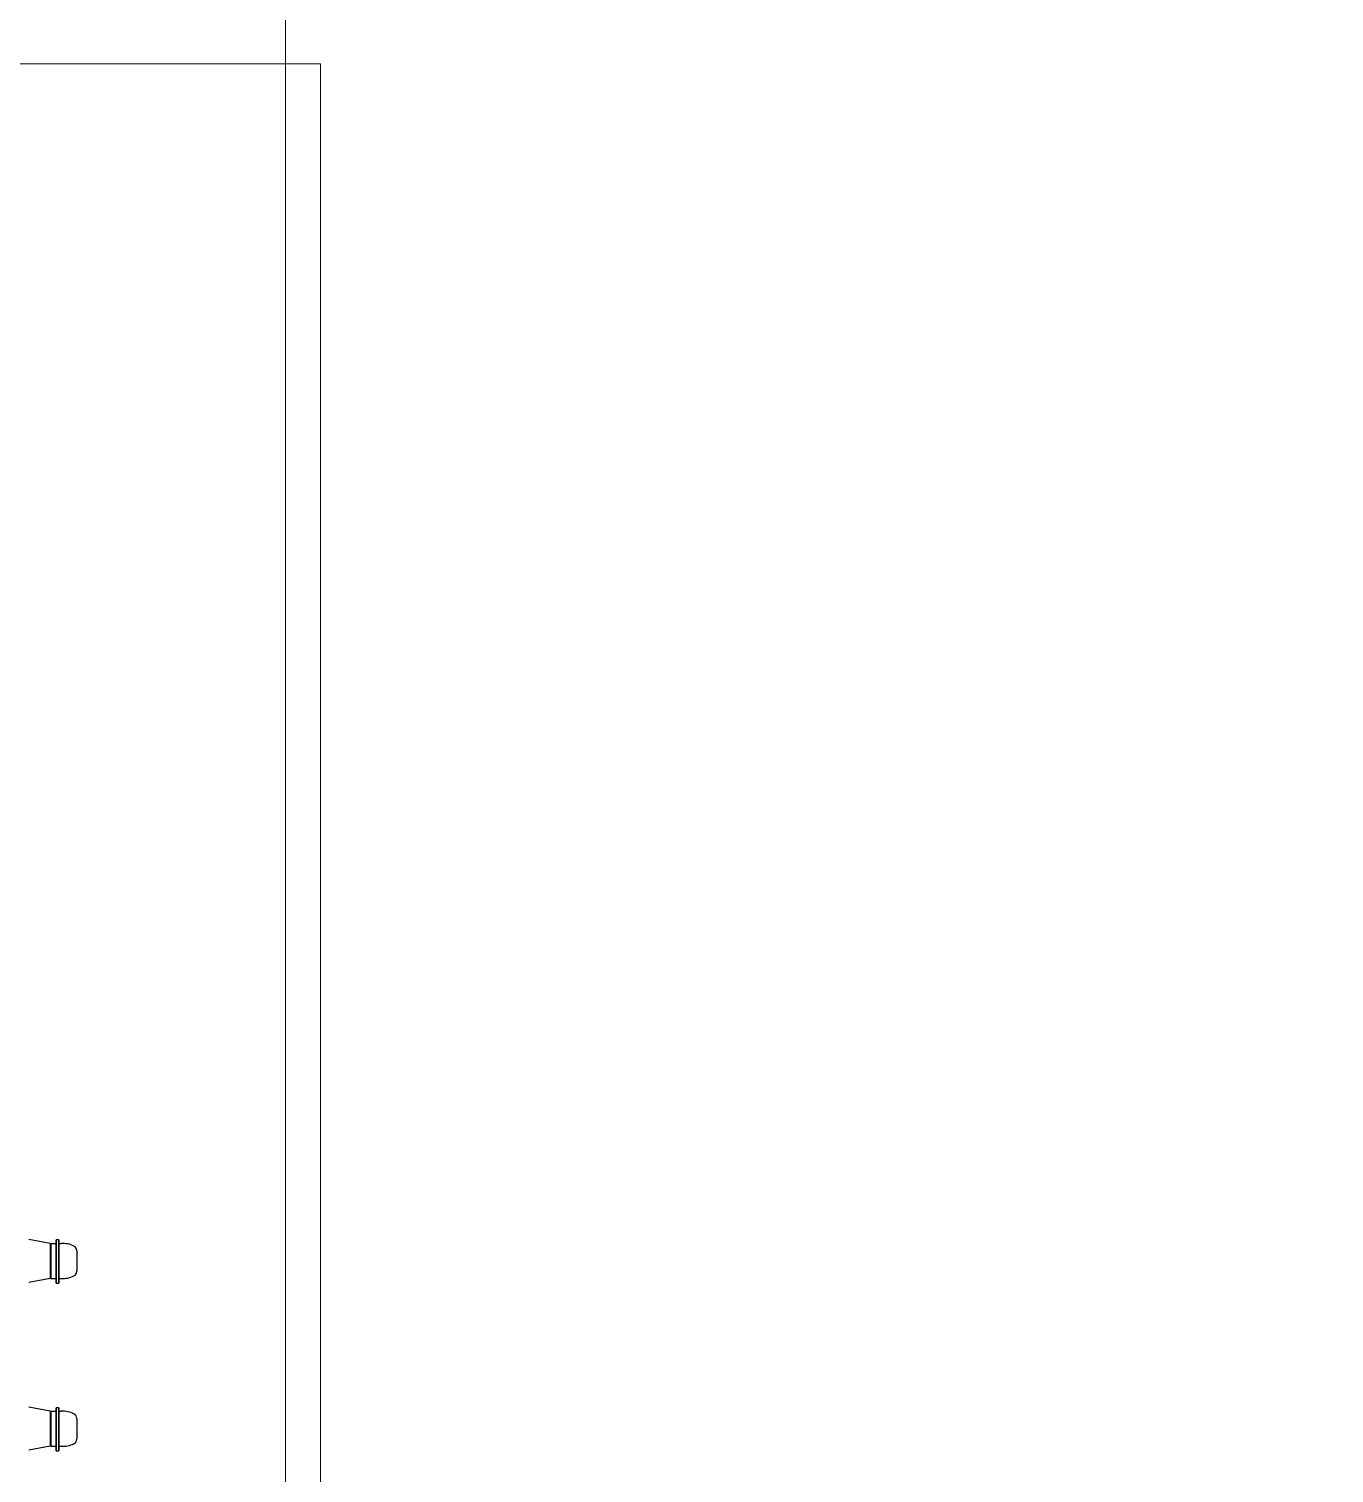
# Model space of a CAD drawing. Extents: x -1286 to 34975, y -230 to 6637.
# Drawn here: x 30718.2 to 30792.8, y 3337.3 to 3420 of the extents above; entities that cross this region are included whole.
import ezdxf

# ---------------------------------------------------------------- set-up
doc = ezdxf.new("R2010")
doc.units = 0
doc.header["$LTSCALE"] = 20
doc.linetypes.add('HIDDEN', pattern=[0.375, 0.25, -0.125])
for name, color, linetype, lineweight in [('06D', 9, 'Continuous', 9), ('10', 9, 'Continuous', 9), ('14', 9, 'Continuous', 9)]:
    doc.layers.add(name, color=color, linetype=linetype, lineweight=lineweight)

# ---------------------------------------------------------------- blocks, each defined once
blk = doc.blocks.new('ciftkanatdograma_pr2')
at = {"layer": '06D', "lineweight": 25, "ltscale": 0.5}
for p, q in [((-81.136, -8.536), (-81.37, -7.32)), ((-79.136, -8.536), (-78.903, -7.32)), ((-71.532, -8.536), (-71.765, -7.32)), ((-69.532, -8.536), (-69.298, -7.32)), ((-81.407, -8.88), (-78.93, -8.88)), ((-81.407, -8.88, 0), (-78.93, -8.88, 0)), ((-78.93, -9.03), (-81.407, -9.03)), ((-78.93, -9.03, 0), (-81.407, -9.03, 0)), ((-79.136, -8.536), (-81.136, -8.536)), ((-81.136, -8.584), (-81.136, -8.88)), ((-79.136, -8.584), (-81.136, -8.584)), ((-81.136, -8.584, 0), (-81.136, -8.88, 0)), ((-79.136, -8.584, 0), (-81.136, -8.584, 0)), ((-81.136, -9.03), (-81.136, -9.173)), ((-81.136, -9.03, 0), (-81.136, -9.173, 0)), ((-79.136, -8.584), (-79.136, -8.88)), ((-79.136, -8.584, 0), (-79.136, -8.88, 0)), ((-79.136, -9.03), (-79.136, -9.173)), ((-79.136, -9.03, 0), (-79.136, -9.173, 0)), ((-71.803, -8.88), (-69.325, -8.88)), ((-71.803, -8.88, 0), (-69.325, -8.88, 0)), ((-69.325, -9.03), (-71.803, -9.03)), ((-69.325, -9.03, 0), (-71.803, -9.03, 0)), ((-69.532, -8.536), (-71.532, -8.536)), ((-71.532, -8.584), (-71.532, -8.88)), ((-69.532, -8.584), (-71.532, -8.584)), ((-71.532, -8.584, 0), (-71.532, -8.88, 0)), ((-69.532, -8.584, 0), (-71.532, -8.584, 0)), ((-71.532, -9.03), (-71.532, -9.173)), ((-71.532, -9.03, 0), (-71.532, -9.173, 0)), ((-69.532, -8.584), (-69.532, -8.88)), ((-69.532, -8.584, 0), (-69.532, -8.88, 0)), ((-69.532, -9.03), (-69.532, -9.173)), ((-69.532, -9.03, 0), (-69.532, -9.173, 0)), ((-79.55, -10.061, 0), (-80.722, -10.061, 0)), ((-69.946, -10.061, 0), (-71.118, -10.061, 0))]:
    blk.add_line(p, q, dxfattribs=at)
at = {"layer": '06D', "lineweight": 25, "ltscale": 0.5, "elevation": 0}
for points in [[(-78.93, -8.88), (-81.407, -8.88), (-81.407, -9.03), (-78.93, -9.03)], [(-69.325, -8.88), (-71.803, -8.88), (-71.803, -9.03), (-69.325, -9.03)]]:
    blk.add_lwpolyline(points, close=True, dxfattribs=at)
at = {"layer": '06D'}
blk.add_lwpolyline([(-1.997, -22), (-1.997, -24), (-148, -24), (-148, -22)], dxfattribs=at)
at = {"layer": '06D', "lineweight": 25, "ltscale": 0.5}
for centre, radius, start, end in [((-79.743, -9.268, 0), 1.396, 176.09739, 206.73977), ((-80.722, -9.761, 0), 0.3, 206.73977, 270), ((-79.55, -9.761, 0), 0.3, 270, 333.26023), ((-80.529, -9.268, 0), 1.396, 333.26023, 3.90261), ((-70.139, -9.268, 0), 1.396, 176.09739, 206.73977), ((-71.118, -9.761, 0), 0.3, 206.73977, 270), ((-69.946, -9.761, 0), 0.3, 270, 333.26023), ((-70.925, -9.268, 0), 1.396, 333.26023, 3.90261)]:
    blk.add_arc(centre, radius, start, end, dxfattribs=at)

msp = doc.modelspace()

# ---------------------------------------------------------------- linework, layer by layer
at = {"layer": '14'}
for points in [[(30732.838, 3470.5), (30732.838, 3470.5), (30732.838, 3209.5), (30792.838, 3209.5), (30792.838, 3144.507), (30792.838, 3144.507)], [(30714.838, 3417.999), (30732.838, 3417.999)]]:
    msp.add_lwpolyline(points, dxfattribs=at)

# ---------------------------------------------------------------- block references
at = {"layer": '10', "linetype": 'HIDDEN', "rotation": 90}
msp.add_blockref('ciftkanatdograma_pr2', (30710.838, 3419.999), dxfattribs=at)

doc.saveas('drawing.dxf')
